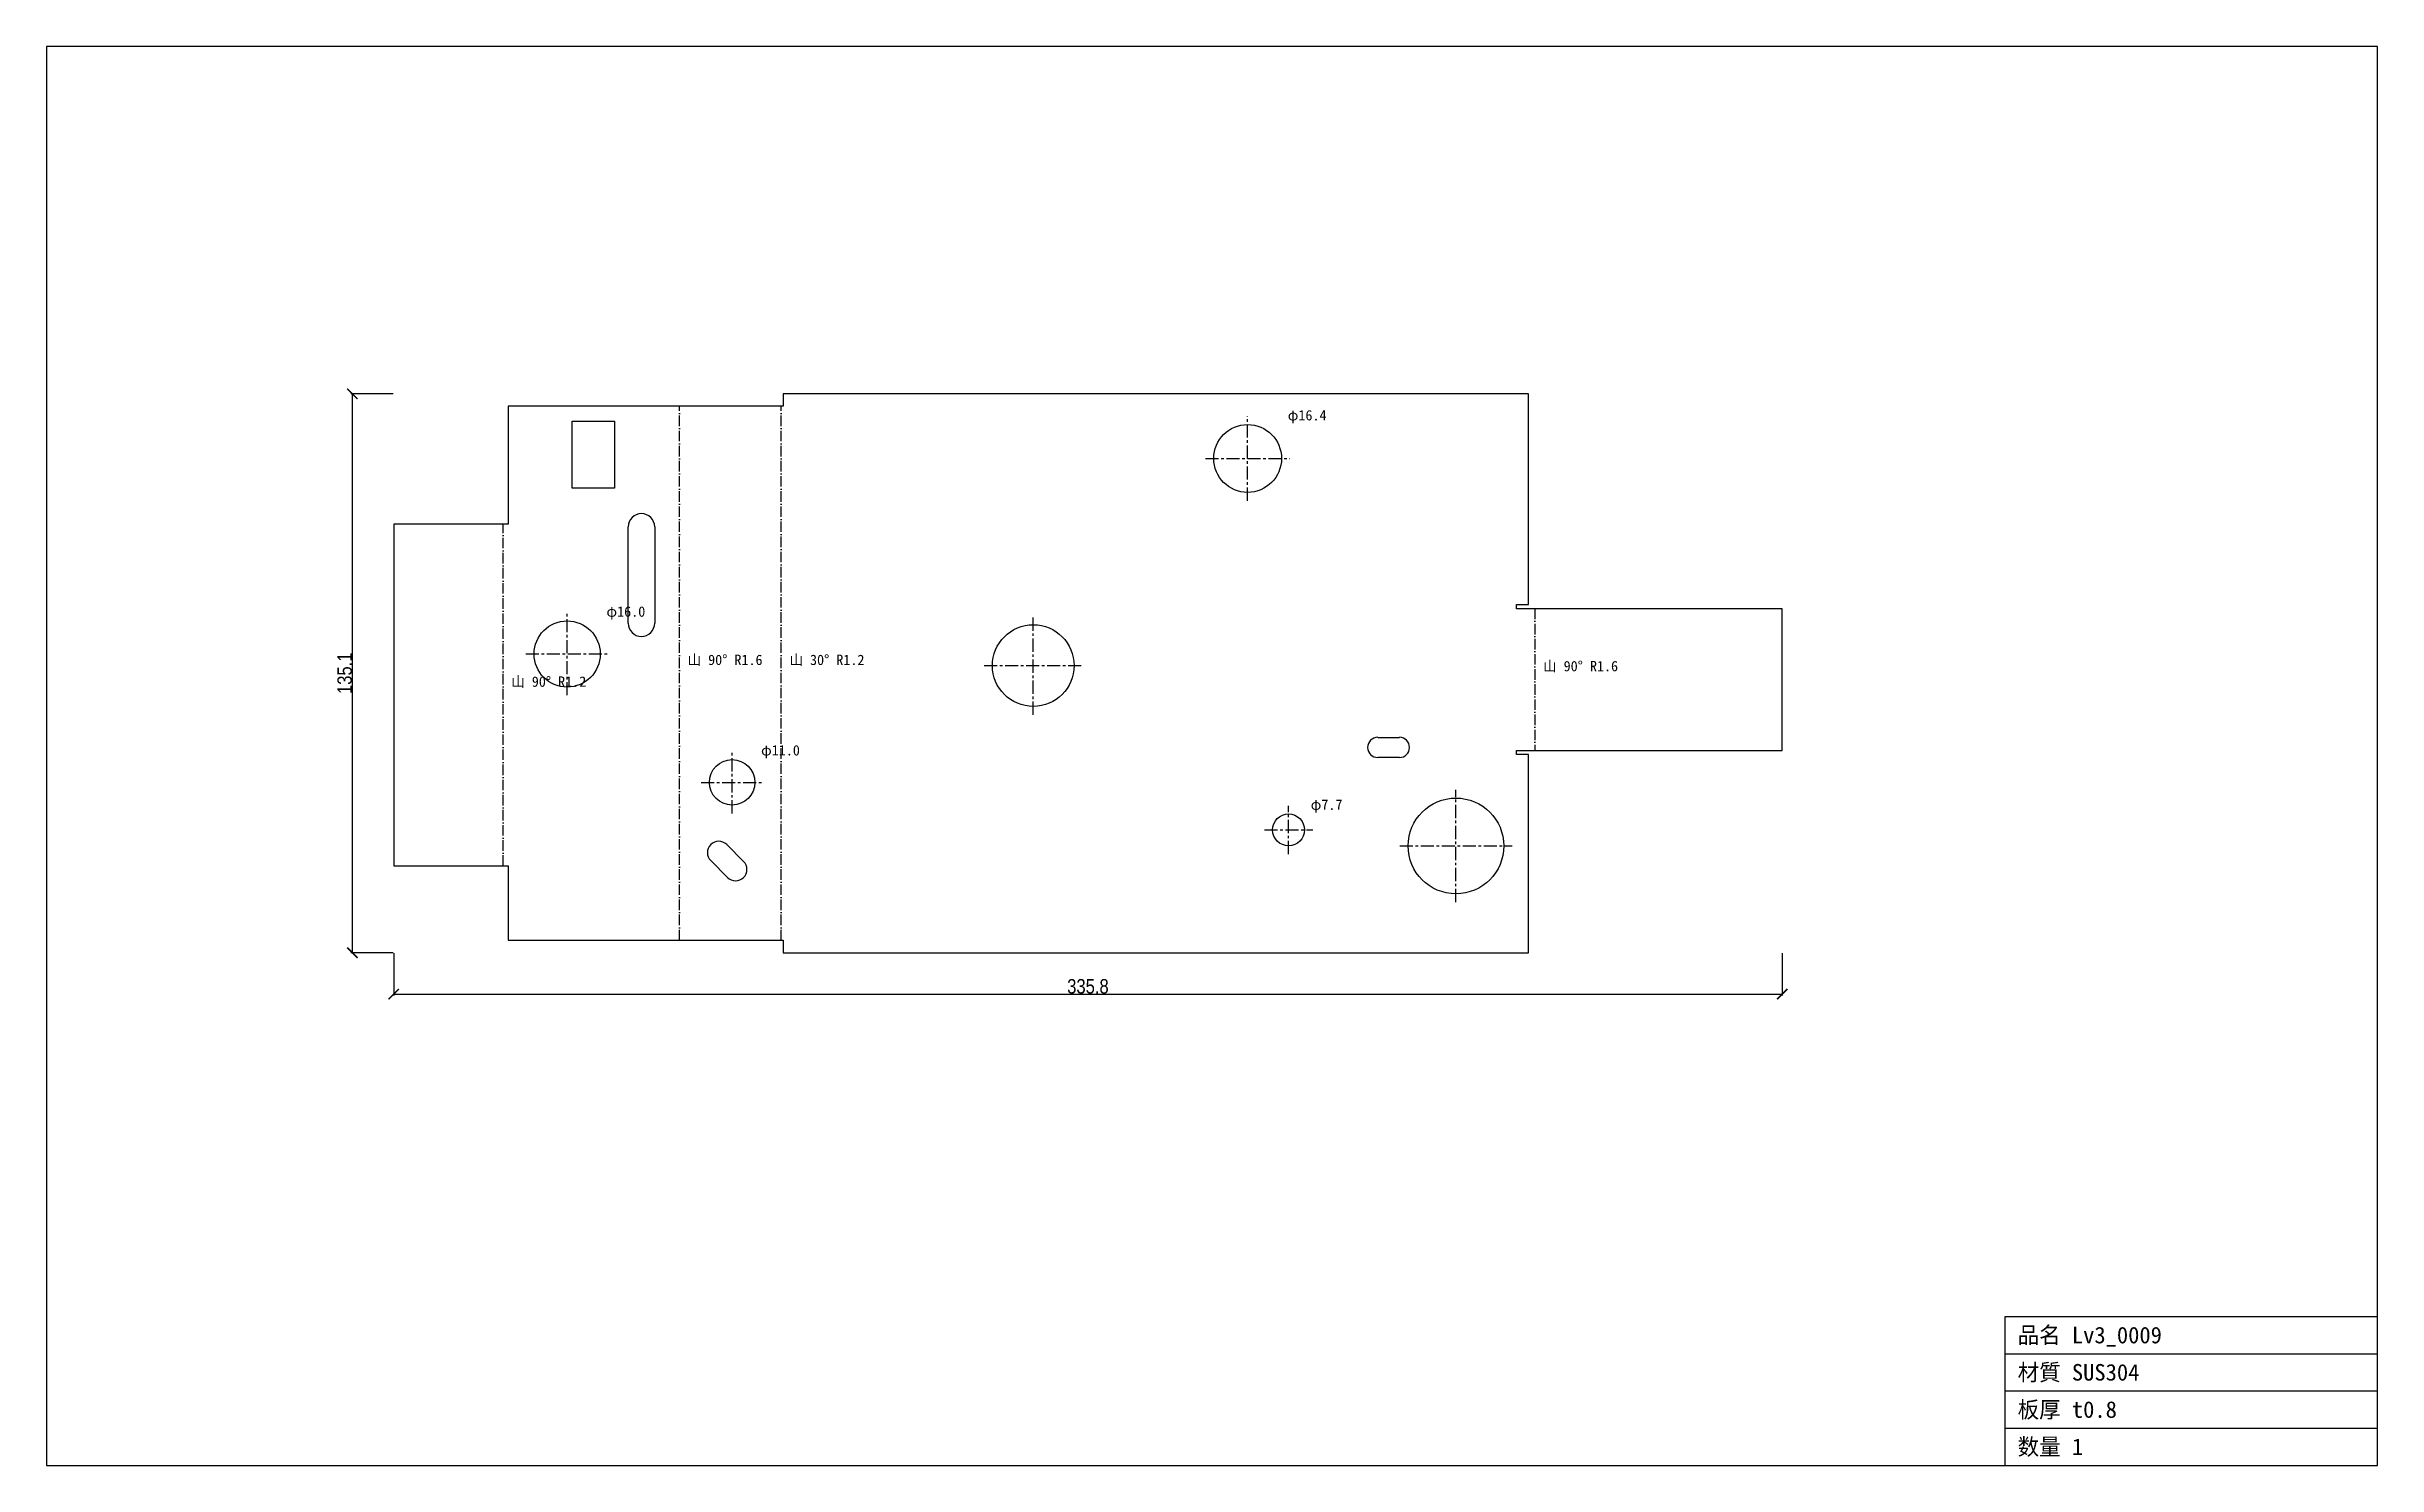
# Model space of a CAD drawing. Header units: millimetres. Extents: x -178 to 386, y -124 to 219.
import ezdxf

# ---------------------------------------------------------------- set-up
doc = ezdxf.new("R2010")
doc.units = ezdxf.units.MM
doc.linetypes.add('CENTER', pattern=[5.08, 3.175, -0.635, 0.635, -0.635])
doc.linetypes.add('DASHDOT', pattern=[3.556, 2.54, -0.508, 0, -0.508])
for name, color, linetype in [('中心線', 7, 'Continuous'), ('図枠', 7, 'Continuous'), ('外形', 7, 'Continuous'), ('寸法', 7, 'Continuous'), ('文字', 7, 'Continuous'), ('曲げ線', 7, 'Continuous')]:
    doc.layers.add(name, color=color, linetype=linetype)
doc.styles.add('OpenSansCondensed-Light', font='OpenSansCondensed-Light.ttf')
doc.dimstyles.new('EZDXF', dxfattribs={"dimtxt": 0.25, "dimasz": 0.175, "dimexe": 0.375, "dimexo": 0.125, "dimgap": 0.1, "dimtad": 1, "dimlfac": 100, "dimzin": 12, "dimdsep": 46, "dimtxsty": 'OpenSansCondensed-Light', "dimblk": 'ARCHTICK', "dimcen": 2.5, "dimazin": 3, "dimtfac": 0.5, "dimtmove": 2, "dimatfit": 3})

# ---------------------------------------------------------------- blocks, each defined once
blk = doc.blocks.new('_ARCHTICK')
at = {"color": 0, "linetype": 'BYBLOCK', "const_width": 0.15}
blk.add_lwpolyline([(-0.5, -0.5), (0.5, 0.5)], dxfattribs=at)

msp = doc.modelspace()

# ---------------------------------------------------------------- linework, layer by layer
at = {"layer": '中心線', "color": 1, "linetype": 'CENTER'}
for p, q in [((112.35, 109.28), (112.35, 129.68)), ((102.15, 119.48), (122.55, 119.48)), ((-52.2, 62.22), (-52.2, 82.22)), ((60.51, 57.52), (60.51, 81.29)), ((-62.2, 72.22), (-42.2, 72.22)), ((48.63, 69.41), (72.4, 69.41)), ((-12.31, 33.68), (-12.31, 48.68)), ((-19.81, 41.18), (-4.81, 41.18)), ((122.25, 23.84), (122.25, 35.54)), ((162.73, 12.24), (162.73, 39.38)), ((116.4, 29.69), (128.1, 29.69)), ((149.16, 25.81), (176.3, 25.81))]:
    msp.add_line(p, q, dxfattribs=at)
at = {"layer": '図枠'}
for p, q in [((385.56, 219.05), (-178.08, 219.05)), ((-178.08, 219.05), (-178.08, -123.94)), ((385.56, -123.94), (385.56, 219.05)), ((295.56, -123.94), (295.56, -87.94)), ((295.56, -87.94), (385.56, -87.94)), ((295.56, -96.94), (385.56, -96.94)), ((295.56, -105.94), (385.56, -105.94)), ((295.56, -114.94), (385.56, -114.94)), ((-178.08, -123.94), (385.56, -123.94))]:
    msp.add_line(p, q, dxfattribs=at)
at = {"layer": '外形'}
for p, q in [((0, 132.11), (-66.45, 132.11)), ((-66.45, 132.11), (-66.45, 103.58)), ((180.25, 135.11), (0, 135.11)), ((0, 135.11), (0, 132.11)), ((180.25, 84.16), (180.25, 135.11)), ((-50.98, 112.3), (-50.98, 128.54)), ((-50.98, 128.54), (-40.79, 128.54)), ((-40.79, 128.54), (-40.79, 112.3)), ((-40.79, 112.3), (-50.98, 112.3)), ((-66.45, 103.58), (-94.14, 103.58)), ((-94.14, 103.58), (-94.14, 21)), ((-37.46, 79.68), (-37.46, 102.93)), ((-31.03, 102.93), (-31.03, 79.68)), ((177.35, 83.16), (177.35, 84.16)), ((177.35, 84.16), (180.25, 84.16)), ((241.62, 83.16), (177.35, 83.16)), ((241.62, 48.92), (241.62, 83.16)), ((143.81, 52.06), (149.06, 52.06)), ((149.06, 47.19), (143.81, 47.19)), ((177.35, 47.92), (177.35, 48.92)), ((177.35, 48.92), (241.62, 48.92)), ((180.25, 47.92), (177.35, 47.92)), ((180.25, 0), (180.25, 47.92)), ((-13.61, 26.14), (-9.54, 22.07)), ((-94.14, 21), (-66.45, 21)), ((-66.45, 21), (-66.45, 3)), ((-13.43, 18.19), (-17.49, 22.26)), ((-66.45, 3), (0, 3)), ((0, 3), (0, 0)), ((0, 0), (180.25, 0))]:
    msp.add_line(p, q, dxfattribs=at)
for centre, radius in [((112.35, 119.48), 8.2), ((-52.2, 72.22), 8), ((60.51, 69.41), 9.88), ((-12.31, 41.18), 5.5), ((162.73, 25.81), 11.57), ((122.25, 29.69), 3.85)]:
    msp.add_circle(centre, radius, dxfattribs=at)
for centre, radius, start, end in [((-34.24, 102.93), 3.21, 0, 180), ((-34.24, 79.68), 3.21, 180, 0), ((143.81, 49.63), 2.44, 90, -90), ((149.06, 49.63), 2.44, -90, 90), ((-15.55, 24.2), 2.74, 45, -135), ((-11.48, 20.13), 2.74, -135, 45)]:
    msp.add_arc(centre, radius, start, end, dxfattribs=at)
at = {"layer": '曲げ線', "color": 1, "linetype": 'DASHDOT'}
for p, q in [((-25.06, 3), (-25.06, 132.11)), ((-0.42, 3), (-0.42, 132.11)), ((-67.7, 21), (-67.7, 103.58)), ((181.82, 83.16), (181.82, 48.92))]:
    msp.add_line(p, q, dxfattribs=at)

# ---------------------------------------------------------------- texts
at = {"layer": '文字'}
for s, height, p in [('φ16.4', 2.5, (122.05, 128.68)), ('φ16.0', 2.5, (-42.7, 81.22)), ('山 90° R1.6', 2.5, (-23.06, 69.55)), ('山 30° R1.2', 2.5, (1.58, 69.55)), ('山 90° R1.6', 2.5, (183.82, 68.04)), ('山 90° R1.2', 2.5, (-65.7, 64.29)), ('φ11.0', 2.5, (-5.31, 47.68)), ('φ7.7', 2.5, (127.6, 34.54)), ('品名 Lv3_0009', 4, (298.56, -94.44)), ('材質 SUS304', 4, (298.56, -103.44)), ('板厚 t0.8', 4, (298.56, -112.44)), ('数量 1', 4, (298.56, -121.44))]:
    msp.add_text(s, height=height, dxfattribs=at).set_placement(p)

# ---------------------------------------------------------------- dimensions: what is measured, and where the dimension line sits
at = {"layer": '寸法'}
msp.add_linear_dim(base=(-104.14, 0), p1=(-94.14, 0), p2=(-94.14, 135.11), angle=90, dimstyle='EZDXF', override={"dimtxt": 3.5, "dimasz": 2.5, "dimdec": 1, "dimlfac": 1}, dxfattribs=at).render()
msp.add_linear_dim(base=(-94.14, -10), p1=(-94.14, 0), p2=(241.62, 0), dimstyle='EZDXF', override={"dimtxt": 3.5, "dimasz": 2.5, "dimdec": 1, "dimlfac": 1}, dxfattribs=at).render()

doc.saveas('drawing.dxf')
